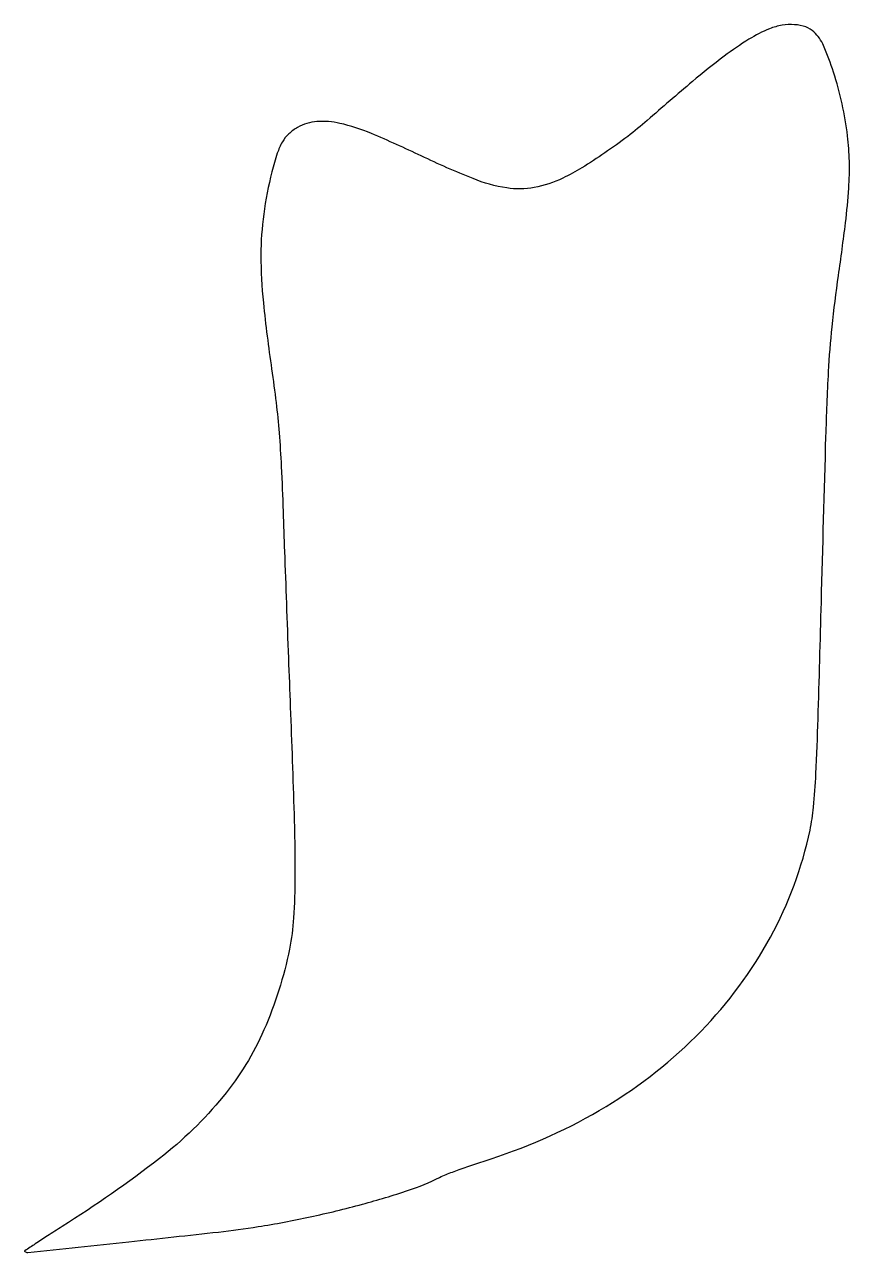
# Model space of a CAD drawing. Extents: x 0 to 287, y 0 to 427.
import ezdxf

# ---------------------------------------------------------------- set-up
doc = ezdxf.new("R2010")
doc.units = 0

msp = doc.modelspace()

# ---------------------------------------------------------------- linework, layer by layer
msp.add_lwpolyline([(259, 425.196012, 0.043766), (251.807255, 421.529631, 0.021053), (243.262583, 415.671627, 0.014536), (232.183091, 406.855075, 0.004865), (216.499588, 393.34883, -0.017846), (209.721617, 387.811592, -0.012494), (201.719084, 382.046221, -0.012627), (193.751817, 376.893527, -0.025131), (187.154211, 373.301487, -0.06534), (177.217599, 370.0326, -0.085966), (167.691646, 369.881915, -0.057194), (155.981749, 373.122171, -0.014744), (138, 381.016912, 0.010713), (120.692644, 388.782565, 0.043543), (109.720981, 392.33716, 0.075577), (101.765142, 392.938241, 0.109579), (95.046084, 390.905744, 0.058625), (91.950889, 388.65302, 0.075205), (89.75405, 385.90506, 0.053133), (87.983686, 381.92048, 0.015616), (86.127328, 375.482047, 0.028502), (83.258655, 360.763882, 0.033487), (82.285382, 346.589659, 0.026479), (83.140368, 329.949955, 0.010208), (86.017117, 307, -0.006778), (87.564764, 295.303994, -0.009438), (88.609851, 284.79575, -0.008099), (89.359009, 273.116023, -0.003474), (89.998168, 257.5, 0.000487), (90.482796, 243.631966, 0.000224), (91.139948, 225.5625, 0.000221), (91.848312, 206.550862, 0.000307), (92.501651, 189.5, -0.001903), (93.806481, 152.34557, -0.008686), (94.107535, 130.730414, -0.014806), (93.629777, 116.281929, -0.034036), (92.212382, 105.5, -0.053529), (83.340208, 77.388415, -0.068519), (69.178416, 54.263564, -0.056464), (47.041905, 32.726539, -0.024275), (13.224265, 9.0744, 0.002176), (8.153189, 5.851568, 0.003663), (3.929275, 3.097367, 0.000559), (0.239346, 0.646703, 0.484427), (0.224265, 0.46138, 0.217028), (1.304507, 0.100588, 0.000119), (36.422781, 3.813008, 0.001333), (67.543605, 7.194232, 0.011644), (81.310484, 9.052599, 0.013824), (99.364129, 12.433226, 0.013107), (117.529225, 16.858709, 0.013459), (133.531498, 21.670611, 0.037945), (144.305585, 26.160798, -0.026763), (146.5885, 27.172652, -0.004289), (151.162888, 28.869016, -0.004734), (156.592109, 30.771674, -0.004136), (162.305585, 32.660835, 0.057717), (202.185381, 50.775474, 0.064762), (235.181377, 76.971318, 0.067609), (259.271018, 109.637288, 0.072766), (273.036806, 146.756123, 0.029519), (274.257438, 154.787108, 0.010544), (275.076928, 166.354379, 0.005045), (275.834814, 185.506947, 0.00067), (276.973752, 226, -0.000512), (278.573559, 283.526181, -0.005918), (279.491387, 306.085774, -0.013324), (280.726113, 321.654248, -0.008753), (282.937655, 339.5, 0.004374), (285.366039, 357.782138, 0.014615), (286.502628, 369.827624, 0.021365), (286.708899, 379.147414, 0.024755), (286.087379, 388, 0.024363), (284.194245, 399.141642, 0.023947), (281.21826, 410.111599, 0.023551), (277.75, 419.328985, 0.102767), (274.420368, 424.07481, 0.105693), (271.551271, 425.80864, 0.065192), (267.673416, 426.605951, 0.059177), (263.309095, 426.406651, 0.055075)], format="xyb", close=True)

doc.saveas('drawing.dxf')
